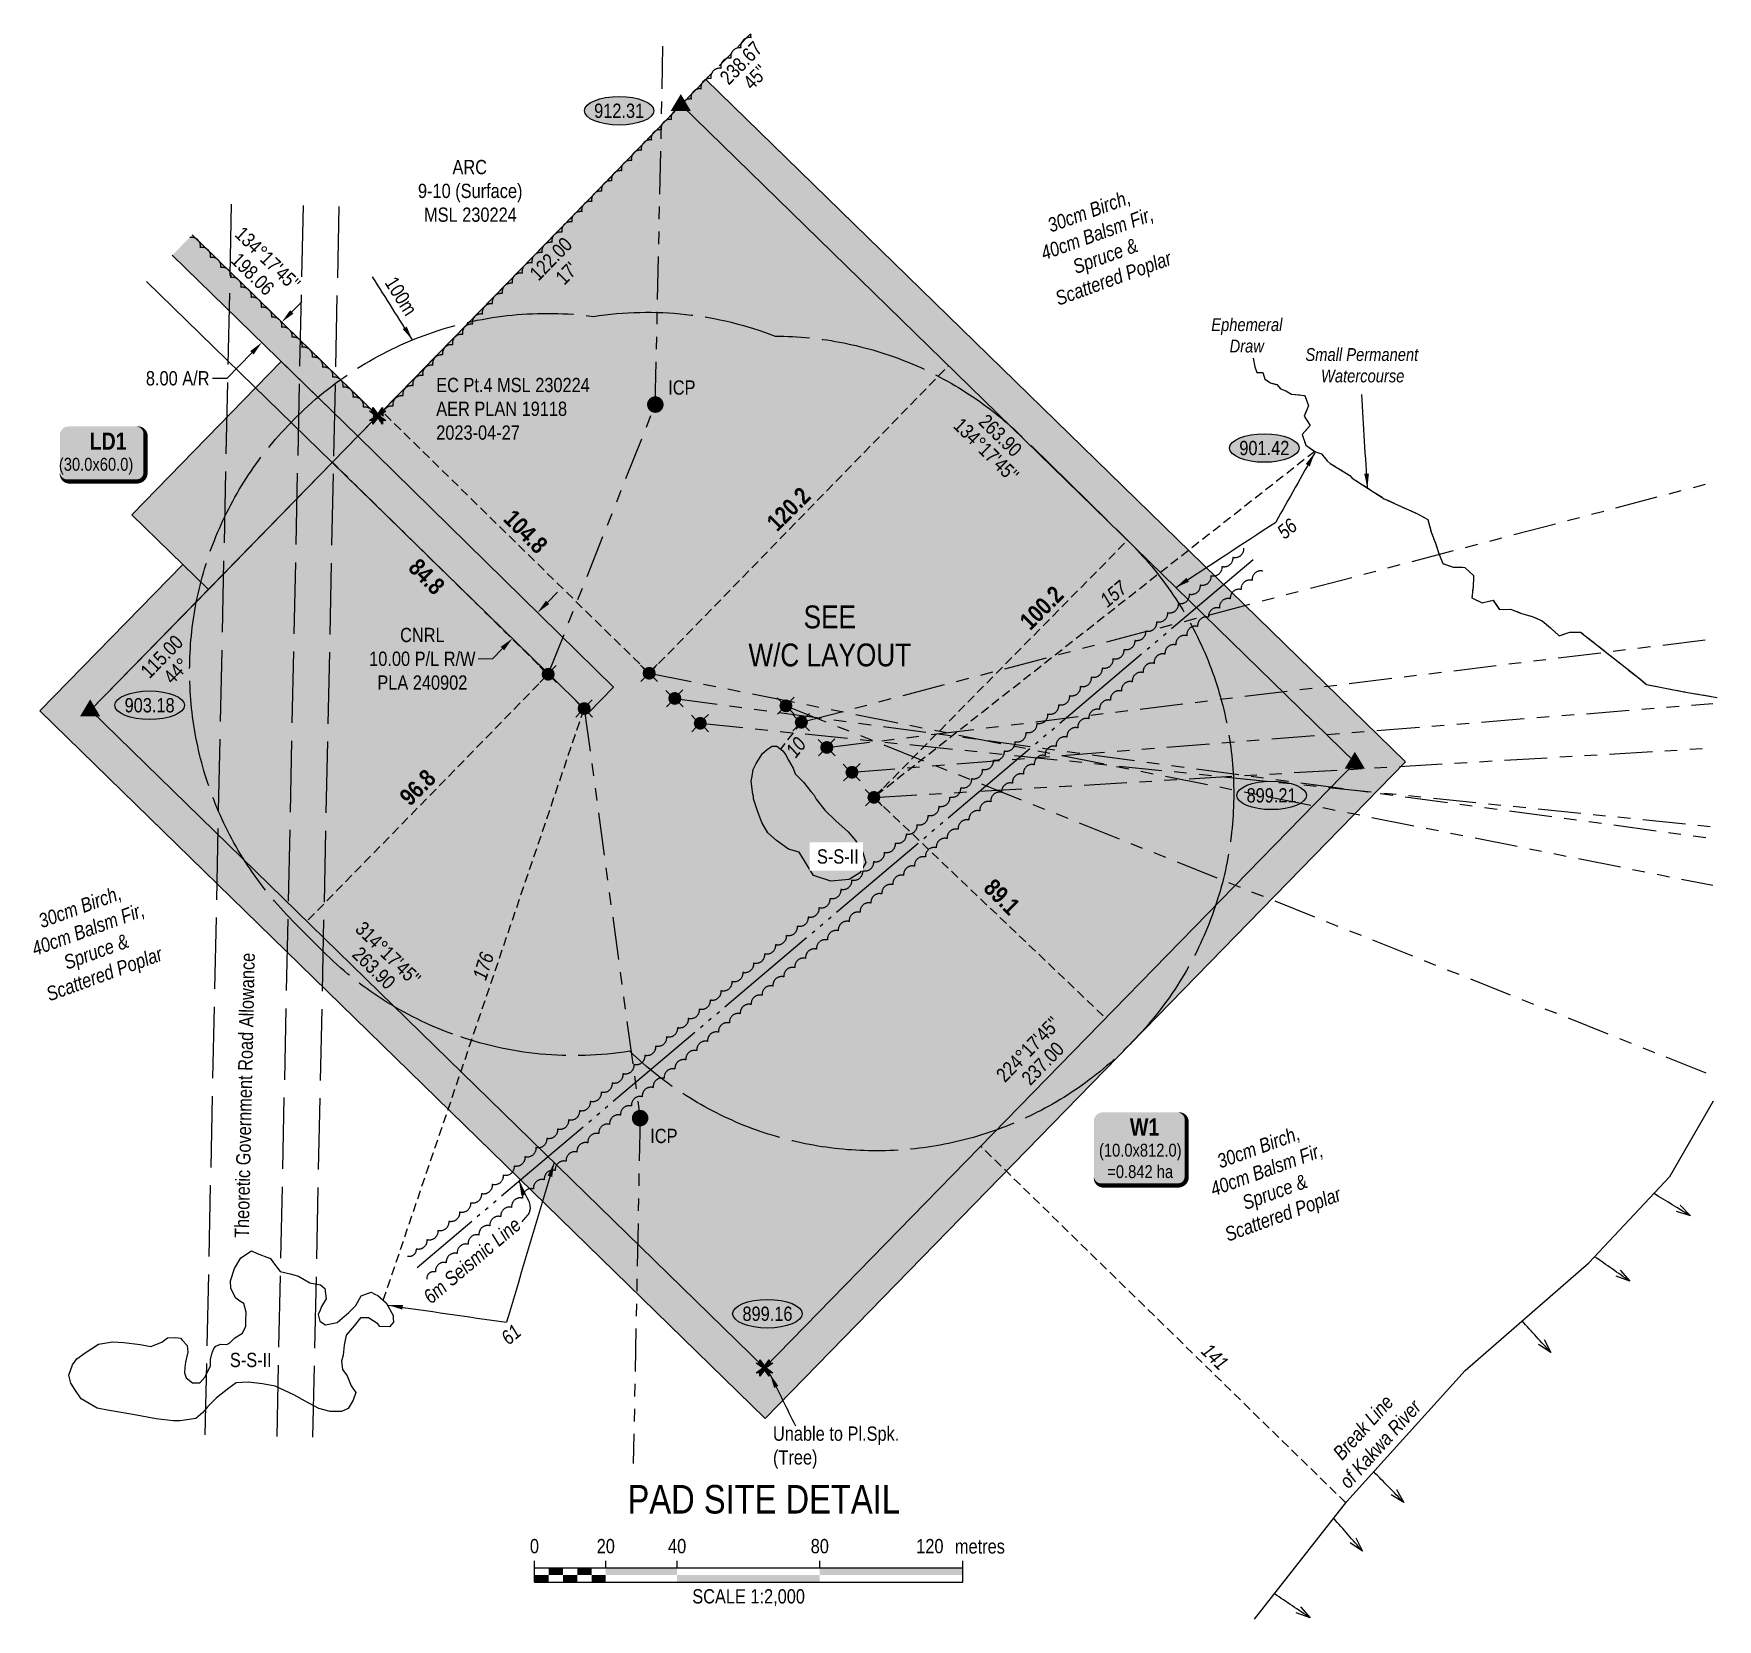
# Model space of a CAD drawing. Extents: x 393916 to 404684, y 6048329 to 6056646.
# Drawn here: x 398545 to 399725, y 6048700 to 6049811 of the extents above; entities that cross this region are included whole.
import ezdxf
from ezdxf.enums import TextEntityAlignment as Align

# ---------------------------------------------------------------- set-up
doc = ezdxf.new("R2010")
doc.units = 0
doc.header["$LTSCALE"] = 5
doc.header["$PDMODE"] = 34
doc.header["$PDSIZE"] = 0.03
for name, pattern in [('0', [1, 1, 0]), ('foc-ACCESSROAD', [3.75, 2.5, -1.25]), ('foc-BUFFER', [16.75, 15, -1.75]), ('foc-DRILLPATH', [14.75, 6, -1.75, 1.75, -1.75, 1.75, -1.75]), ('foc-SEISMIC', [20.5, 15, -1, 0.5, -1, 0.5, -1, 0.5, -1]), ('foc-TIELINE', [1.875, 1.25, -0.625]), ('foc-TOPO-ephemeral', [6.25, 3.125, -0.625, 0.625, -0.625, 0.625, -0.625]), ('foc-UNSURVEYED', [12.5, 10, -2.5])]:
    doc.linetypes.add(name, pattern=pattern)
doc.layers.get('Defpoints').update_dxf_attribs({"color": 9})
for name, color, linetype, lineweight in [('AS-GENERAL', 48, 'Continuous', 18), ('C-RW-T', 13, 'Continuous', 9), ('F-WS-T', 190, 'Continuous', 9), ('T-TEXT', 48, 'Continuous', 18), ('T-TIE-T', 201, 'Continuous', 18)]:
    doc.layers.add(name, color=color, linetype=linetype, lineweight=lineweight)
for name, color, linetype in [('AS-SEISMIC', 224, 'foc-SEISMIC'), ('AUX-BUFFER', 7, 'foc-BUFFER'), ('C-RW', 13, 'Continuous'), ('C-WS-S', 13, 'Continuous'), ('DETAIL-T', 7, 'Continuous'), ('F-WS', 190, 'foc-ACCESSROAD'), ('L-2', 7, 'Continuous'), ('L-BD', 7, 'Continuous'), ('L-MON', 1, 'Continuous'), ('L-ROAD-T', 7, 'Continuous'), ('L-USEC', 7, 'foc-UNSURVEYED'), ('P-ELEVATION', 7, 'Continuous'), ('P-PDRILLPATH', 12, 'foc-DRILLPATH'), ('P-PROPOSED', 10, 'Continuous'), ('P-PROPOSED-H', 21, 'Continuous'), ('P-TEMP-BLOCKS', 250, 'Continuous'), ('P-TEMP-BLUE', 146, 'Continuous'), ('P-TXT', 4, 'Continuous'), ('T-BUSH', 110, '0'), ('T-CREEK-TEXT', 170, 'Continuous'), ('T-DRAW', 143, 'foc-TOPO-ephemeral'), ('T-SLOPE', 48, 'Continuous'), ('T-TIE', 201, 'foc-TIELINE'), ('WATERCOURSE', 146, 'foc-TIELINE'), ('WETLAND', 143, 'Continuous'), ('WETLAND-T', 146, 'Continuous')]:
    doc.layers.add(name, color=color, linetype=linetype)
doc.layers.add('P-TEMP-BLUE-H', color=7, linetype='Continuous', true_color=0x99e6ff)
doc.styles.add('80', font='ARIALN.TTF', dxfattribs={"height": 10})
doc.styles.add('80CG', font='ARIALN.TTF', dxfattribs={"height": 10})
doc.styles.add('80L', font='ARIALN.TTF', dxfattribs={"height": 10})
doc.styles.add('80LS', font='ARIALNI.TTF', dxfattribs={"height": 10})
doc.styles.add('BOLD', font='ARIALNB.TTF')
doc.styles.add('foc-LtypeFont', font='ARIALN.TTF', dxfattribs={"height": 7.35})
doc.linetypes.add('foc-TOPO-flowdirection-NOLINE', pattern='A,0,[">",foc-LtypeFont,S=0.3,R=0,X=0,Y=-0.945],-20,[">",foc-LtypeFont,S=0.3,R=0,X=0,Y=-0.945],0', length=20)
doc.dimstyles.new('CG2011', dxfattribs={"dimscale": 5, "dimtxt": 9, "dimasz": 2, "dimexe": 0.2, "dimexo": 0.0625, "dimgap": 0.5, "dimtad": 0, "dimtih": 1, "dimtoh": 1, "dimzin": 0, "dimdsep": 46, "dimtxsty": '80CG', "dimcen": 0.1, "dimse1": 1, "dimse2": 1, "dimclrd": 256, "dimclrt": 256, "dimaunit": 1, "dimadec": 4, "dimazin": 0, "dimtfac": 0.06, "dimtofl": 0, "dimtmove": 0, "dimatfit": 1, "dimfxl": 0.2, "dimtolj": 1, "dimtzin": 0, "dimlwd": -1, "dimarcsym": 0})
doc.dimstyles.new('Compass 5 000', dxfattribs={"dimscale": 5, "dimtxt": 9, "dimasz": 2, "dimexe": 0.2, "dimexo": 0.0625, "dimgap": 0.5, "dimtad": 0, "dimtih": 1, "dimtoh": 1, "dimzin": 0, "dimdsep": 46, "dimtxsty": '80CG', "dimcen": 0.1, "dimse1": 1, "dimse2": 1, "dimclrd": 256, "dimclrt": 256, "dimaunit": 1, "dimadec": 4, "dimazin": 0, "dimtfac": 0.06, "dimtofl": 0, "dimtmove": 0, "dimatfit": 1, "dimfxl": 0.2, "dimtolj": 1, "dimtzin": 0, "dimlwd": -1, "dimarcsym": 0})

# ---------------------------------------------------------------- blocks, each defined once
blk = doc.blocks.new('WC')
at = {"layer": 'L-MON'}
h = blk.add_hatch(color=255, dxfattribs=at)
h.dxf.hatch_style = 1
edge = h.paths.add_edge_path()
edge.add_arc((0, 0), 0.9, 0, 360)
at = {"layer": 'L-MON', "color": 240, "flags": 128}
for points in [[(-0.62, 0.5), (-1.23, 1.12)], [(0.52, 0.61), (1.13, 1.21)], [(-1.18, -1.18), (-0.56, -0.57)], [(1.16, -1.18), (0.56, -0.57)]]:
    blk.add_lwpolyline(points, dxfattribs=at)
at = {"layer": 'L-MON', "color": 240}
for radius in [0.8, 0.373]:
    blk.add_circle((0, 0), radius, dxfattribs=at)
blk = doc.blocks.new('TEMP')
h = blk.add_hatch(color=255)
h.dxf.hatch_style = 1
h.paths.add_polyline_path([(0, 0.25), (-0.67, 1.15), (-0.67, 0.67), (-1.15, 0.67), (-0.25, 0), (-1.15, -0.67), (-0.67, -0.67), (-0.67, -1.15), (0, -0.25), (0.67, -1.15), (0.67, -0.67), (1.15, -0.67), (0.25, 0), (1.15, 0.67), (0.67, 0.67), (0.67, 1.15)])
h.paths.add_polyline_path([(0.57, 0.85), (0.57, 0.57), (0.85, 0.57), (0.08, 0), (0.85, -0.57), (0.57, -0.57), (0.57, -0.85), (0, -0.08), (-0.57, -0.85), (-0.57, -0.57), (-0.85, -0.57), (-0.08, 0), (-0.85, 0.57), (-0.57, 0.57), (-0.57, 0.85), (0, 0.08)], flags=16)
h = blk.add_hatch(color=1)
h.dxf.hatch_style = 1
h.paths.add_polyline_path([(0, 0.08), (-0.57, 0.85), (-0.57, 0.57), (-0.85, 0.57), (-0.08, 0), (-0.85, -0.57), (-0.57, -0.57), (-0.57, -0.85), (0, -0.08), (0.57, -0.85), (0.57, -0.57), (0.85, -0.57), (0.08, 0), (0.85, 0.57), (0.57, 0.57), (0.57, 0.85)])
at = {"color": 1}
for p, q in [((-0.08, 0), (0.08, 0)), ((0, 0.08), (0, -0.08))]:
    blk.add_line(p, q, dxfattribs=at)
at = {"color": 255, "flags": 128}
blk.add_lwpolyline([(-0.25, 0), (-1.15, 0.67), (-0.67, 0.67), (-0.67, 1.15), (0, 0.25), (0.67, 1.15), (0.67, 0.67), (1.15, 0.67), (0.25, 0), (1.15, -0.67), (0.67, -0.67), (0.67, -1.15), (0, -0.25), (-0.67, -1.15), (-0.67, -0.67), (-1.15, -0.67)], close=True, dxfattribs=at)
at = {"color": 1, "flags": 128}
blk.add_lwpolyline([(-0.08, 0), (-0.85, 0.57), (-0.57, 0.57), (-0.57, 0.85), (0, 0.08), (0.57, 0.85), (0.57, 0.57), (0.85, 0.57), (0.08, 0), (0.85, -0.57), (0.57, -0.57), (0.57, -0.85), (0, -0.08), (-0.57, -0.85), (-0.57, -0.57), (-0.85, -0.57)], close=True, dxfattribs=at)
blk = doc.blocks.new('*U443')
at = {"true_color": 0x99e6ff}
h = blk.add_hatch(color=141, dxfattribs=at)
edge = h.paths.add_edge_path()
edge.add_line((-24, -20), (24, -20))
edge.add_arc((24, -14), 6, 270, 360)
edge.add_line((30, -14), (30, 12.5))
edge.add_arc((24, 12.5), 6, 0, 90)
edge.add_line((24, 18.5), (-24, 18.5))
edge.add_arc((-24, 12.5), 6, 90, 180)
edge.add_line((-30, 12.5), (-30, -14))
edge.add_arc((-24, -14), 6, 180, 270)
at = {"color": 250, "flags": 128}
blk.add_lwpolyline([(-24, -20, 3, 3, 0), (24, -20, 3, 3, 0.414214), (30, -14, 3, 3, 0), (30, 12.5, 3, 0, 0.414214), (24, 18.5, 0, 0, 0), (-24, 18.5, 0, 0, 0.414214), (-30, 12.5, 0, 0, 0), (-30, -14, 0, 3, 0.414214)], format="xyseb", close=True, dxfattribs=at)
at = {"flags": 128}
blk.add_lwpolyline([(24.2, -16.7, 0, 7.5, 0), (0, 0, 0, 0, 0)], format="xyseb", dxfattribs=at)
at = {"color": 250}
for tag, p, height, style in [('TEMP_AREA_W1_001', (-9.2, 2.2), 12, 'BOLD'), ('ENTER_TEXT_001', (-30.7, -12.5), 9, '80')]:
    blk.add_attdef(tag, p, '', height=height, dxfattribs=dict(at, style=style))
blk = doc.blocks.new('*U371')
at = {"color": 0}
for p, q in [((-150, 0), (-150, 15)), ((-100, 10), (-100, 15)), ((-50, 10), (-50, 15)), ((50, 10), (50, 15)), ((150.2, 0), (150.2, 15)), ((-150, 10), (150.2, 10)), ((-150, 0), (150.2, 0))]:
    blk.add_line(p, q, dxfattribs=at)
for points in [[(-150, 5), (-140, 5), (-150, 0), (-140, 0)], [(-140, 10), (-130, 10), (-140, 5), (-130, 5)], [(-130, 5), (-120, 5), (-130, 0), (-120, 0)], [(-120, 10), (-110, 10), (-120, 5), (-110, 5)], [(-110, 5), (-100, 5), (-110, 0), (-100, 0)], [(-100, 10), (-50, 10), (-100, 5), (-50, 5)], [(-50, 5), (50, 5), (-50, 0), (50, 0)], [(50, 10), (150.2, 10), (50, 5), (150.2, 5)]]:
    blk.add_solid(points, dxfattribs=at)
at = {"color": 0, "style": '80'}
blk.add_text('metres', height=10, dxfattribs=at).set_placement((162.2, 20), align=Align.CENTER)
at = {"color": 0, "char_height": 10, "style": '80'}
for s, insert, attachment_point in [('0', (-150, 30.2), 2), ('20', (-100, 30.2), 2), ('40', (-50, 30.2), 2), ('80', (50, 30.2), 2), ('120', (136.7, 30.2), 3), ('SCALE 1:2,000', (0.1, -5), 2)]:
    blk.add_mtext(s, dxfattribs=dict(at, insert=insert, attachment_point=attachment_point))
blk = doc.blocks.new('*U445')
at = {"layer": 'L-2'}
blk.add_blockref('*U371', (-10.7, -57.9), dxfattribs=at)
at = {"layer": 'DETAIL-T', "color": 3, "insert": (0, 0), "char_height": 20, "width": 217.108, "attachment_point": 5, "style": '80CG'}
blk.add_mtext('PAD SITE DETAIL', dxfattribs=at)
blk = doc.blocks.new('we')
at = {"layer": 'P-ELEVATION'}
h = blk.add_hatch(color=111, dxfattribs=at)
h.dxf.hatch_style = 1
edge = h.paths.add_edge_path()
edge.add_ellipse((0, 0), major_axis=(-24.4, 0), ratio=0.410256, start_angle=0, end_angle=360)
at = {"layer": 'P-ELEVATION', "color": 7, "flags": 128}
blk.add_lwpolyline([(0, 0, 12.5, 0, 0), (-12.4, -6.4, 0, 0, 0)], format="xyseb", dxfattribs=at)
at = {"layer": 'P-ELEVATION', "color": 7}
blk.add_ellipse((0, 0), major_axis=(-24.4, 0), ratio=0.410256, dxfattribs=at)
at = {"layer": 'P-ELEVATION', "style": '80'}
blk.add_attdef('ELEVATION', text='', height=10, dxfattribs=at).set_placement((0, 0), align=Align.MIDDLE_CENTER)
blk = doc.blocks.new('plbh')
at = {"layer": 'L-MON'}
h = blk.add_hatch(color=255, dxfattribs=at)
h.dxf.hatch_style = 1
edge = h.paths.add_edge_path()
edge.add_arc((0, 0), 1.16, 0, 360)
h = blk.add_hatch(color=256, dxfattribs=at)
h.dxf.hatch_style = 1
h.paths.add_polyline_path([(-0.96, 0, 1), (0.96, 0, 1)])
h.paths.add_polyline_path([(0.91, 0, -1), (-0.91, 0, -1)], flags=16)
h.paths.add_polyline_path([(0.45, 0, -1), (-0.45, 0, -1)], flags=0)
h = blk.add_hatch(color=256, dxfattribs=at)
h.dxf.hatch_style = 1
h.paths.add_polyline_path([(-0.45, 0, 1), (0.45, 0, 1)])
h.paths.add_polyline_path([(0.4, 0, -1), (-0.4, 0, -1)], flags=16)
at = {"layer": 'L-MON', "color": 240}
for radius in [0.96, 0.91, 0.45, 0.4]:
    blk.add_circle((0, 0), radius, dxfattribs=at)
blk = doc.blocks.new('TRIA')
blk.add_hatch(color=255).paths.add_polyline_path([(-0.04, 1.52), (-1.47, -0.87), (1.39, -0.87)])
blk = doc.blocks.new('TRIAA')
blk.add_blockref('TRIA', (0, 0))
blk = doc.blocks.new('TRIB')
at = {"color": 1}
blk.add_lwpolyline([(-1.12, -0.67), (-0.04, 1.13), (1.04, -0.67)], close=True, dxfattribs=at)
blk = doc.blocks.new('TRIBB')
blk.add_blockref('TRIB', (0, 0))
blk = doc.blocks.new('TRICC')
for name in ['TRIAA', 'TRIBB']:
    blk.add_blockref(name, (0, 0))
blk = doc.blocks.new('plspike')
blk.add_blockref('TRICC', (0, 0))
blk = doc.blocks.new('ICP_TEXT')
at = {"color": 14, "insert": (-10.8, -0.5), "char_height": 10, "attachment_point": 5, "style": '80L', "bg_fill": 1, "box_fill_scale": 1.15, "bg_fill_color": 255, "bg_fill_transparency": 0}
blk.add_mtext_dynamic_manual_height_columns('ICP', width=19.07, gutter_width=47.5, heights=[0], dxfattribs=at)
blk = doc.blocks.new('*D589')
at = {"layer": 'Defpoints', "color": 0, "transparency": 16777216}
for p in [(398721.5, 6049606.3), (398705, 6049594.4), (398707.5, 6049592)]:
    blk.add_point(p, dxfattribs=at)
at = {"layer": 'P-TXT', "transparency": 16777216}
for p, q in [((398726, 6049615.8), (398733, 6049623)), ((398698.1, 6049587.2), (398680.6, 6049569.3)), ((398680.6, 6049569.3), (398670.6, 6049569.3))]:
    blk.add_line(p, q, dxfattribs=at)
for points in [[(398724.8, 6049617), (398727.2, 6049614.7), (398719, 6049608.7)], [(398696.9, 6049588.4), (398699.3, 6049586), (398705, 6049594.4)]]:
    blk.add_solid(points, dxfattribs=at)
at = {"layer": 'P-TXT', "transparency": 16777216, "insert": (398646.1, 6049569.3), "char_height": 10, "attachment_point": 5, "style": '80CG'}
blk.add_mtext('\\A1;8.00 A/R', dxfattribs=at)
blk = doc.blocks.new('*U446')
at = {"true_color": 0x99e6ff}
h = blk.add_hatch(color=141, dxfattribs=at)
edge = h.paths.add_edge_path()
edge.add_line((-26.5, -32.7), (26.5, -32.7))
edge.add_arc((26.5, -26.7), 6, 270, 360)
edge.add_line((32.5, -26.7), (32.5, 12.5))
edge.add_arc((26.5, 12.5), 6, 0, 90)
edge.add_line((26.5, 18.5), (-26.5, 18.5))
edge.add_arc((-26.5, 12.5), 6, 90, 180)
edge.add_line((-32.5, 12.5), (-32.5, -26.7))
edge.add_arc((-26.5, -26.7), 6, 180, 270)
at = {"color": 250, "flags": 128}
blk.add_lwpolyline([(-26.5, -32.7, 3, 3, 0), (26.5, -32.7, 3, 3, 0.414214), (32.5, -26.7, 3, 3, 0), (32.5, 12.5, 3, 0, 0.414214), (26.5, 18.5, 0, 0, 0), (-26.5, 18.5, 0, 0, 0.414214), (-32.5, 12.5, 0, 0, 0), (-32.5, -26.7, 0, 3, 0.414214)], format="xyseb", close=True, dxfattribs=at)
at = {"flags": 128}
blk.add_lwpolyline([(24.2, -16.7, 0, 7.5, 0), (0, 0, 0, 0, 0)], format="xyseb", dxfattribs=at)
at = {"color": 250}
for tag, p, height, style in [('TEMP_AREA_W1_001', (-9.2, 2.2), 12, 'BOLD'), ('ENTER_TEXT_001', (-30.7, -12.5), 9, '80')]:
    blk.add_attdef(tag, p, '', height=height, dxfattribs=dict(at, style=style))
blk = doc.blocks.new('*D594')
at = {"layer": 'C-RW-T', "transparency": 16777216}
for p, q in [((398905.2, 6049412.4), (398912.1, 6049419.5)), ((398866.6, 6049372.8), (398856.6, 6049372.8)), ((398873.6, 6049380), (398866.6, 6049372.8))]:
    blk.add_line(p, q, dxfattribs=at)
for points in [[(398904, 6049413.5), (398906.4, 6049411.2), (398898.2, 6049405.2)], [(398872.4, 6049381.2), (398874.8, 6049378.8), (398880.6, 6049387.1)]]:
    blk.add_solid(points, dxfattribs=at)
at = {"layer": 'Defpoints', "color": 0, "transparency": 16777216}
for p in [(398898.3, 6049405.1), (398880.6, 6049387.1), (398880.7, 6049387)]:
    blk.add_point(p, dxfattribs=at)
at = {"layer": 'C-RW-T', "transparency": 16777216, "insert": (398817.5, 6049372.8), "char_height": 10, "attachment_point": 5, "style": '80CG'}
blk.add_mtext('\\A1;CNRL\\P10.00 P/L R/W\\PPLA 240902', dxfattribs=at)

msp = doc.modelspace()

# ---------------------------------------------------------------- hatches: boundary and pattern name
at = {"layer": 'P-PROPOSED-H'}
h = msp.add_hatch(color=256, dxfattribs=at)
h.dxf.hatch_style = 1
h.paths.add_polyline_path([(398584.971, 6049336.788), (399057.181, 6048876.042), (399470.962, 6049300.118), (398998.752, 6049760.865)])
h = msp.add_hatch(color=256, dxfattribs=at)
h.dxf.hatch_style = 1
h.paths.add_polyline_path([(398656.294, 6049669.868), (398642.333, 6049655.559), (398772.284, 6049528.762), (398786.246, 6049543.071)])
at = {"layer": 'P-TEMP-BLUE-H'}
h = msp.add_hatch(color=256, dxfattribs=at)
h.dxf.hatch_style = 1
h.paths.add_polyline_path([(398667.574, 6049421.447), (398584.971, 6049336.788), (399057.181, 6048876.042), (399470.962, 6049300.118), (398998.752, 6049760.865), (399016.204, 6049778.751), (399506.3, 6049300.552), (399057.615, 6048840.704), (398549.633, 6049336.354), (398649.688, 6049438.898)])
h = msp.add_hatch(color=256, dxfattribs=at)
h.dxf.hatch_style = 1
h.paths.add_polyline_path([(398718.626, 6049581.118), (398772.284, 6049528.762), (398667.574, 6049421.447), (398613.916, 6049473.802)], flags=17)

# ---------------------------------------------------------------- linework, layer by layer
at = {"layer": 'AS-SEISMIC'}
msp.add_line((399399.606, 6049442.254), (398813.823, 6048946.209), dxfattribs=at)
at = {"layer": 'AUX-BUFFER', "color": 251, "linetype": 'foc-BUFFER', "flags": 128}
msp.add_lwpolyline([(398838.856, 6049109.841, -0.11010038), (398747.696, 6049168.111), (398726.836, 6049189.083, -0.41421356), (398727.777, 6049540.719), (398729.549, 6049542.481, -0.23257081), (398937.453, 6049612.697, -0.13097671), (399064.78, 6049598.929, -0.19558296), (399238.133, 6049527.858), (399311.303, 6049456.141, -0.41421356), (399314.829, 6049104.522), (399313.08, 6049102.737, -0.41194719), (398962.841, 6049097.868, -0.12726925), (398838.856, 6049109.841, -0.12726925)], format="xyb", dxfattribs=at)
at = {"layer": 'C-RW'}
msp.add_lwpolyline([(398642.333, 6049655.559), (398772.284, 6049528.762), (398951.425, 6049352.934), (398933.963, 6049335.044), (398773.19, 6049491.919), (398754.309, 6049510.342), (398699.276, 6049564.042), (398624.361, 6049637.141)], dxfattribs=at)
at = {"layer": 'F-WS', "flags": 128}
msp.add_lwpolyline([(399047.289, 6049810.609), (398786.246, 6049543.071), (398656.294, 6049669.868)], dxfattribs=at)
at = {"layer": 'L-USEC'}
for p, q in [((398665.458, 6048829.112), (398684.135, 6049703.1)), ((398715.726, 6048828.038), (398734.402, 6049702.026)), ((398740.848, 6048827.501), (398759.524, 6049701.489))]:
    msp.add_line(p, q, dxfattribs=at)
at = {"layer": 'P-PDRILLPATH'}
for p, q in [((398980.716, 6049550.924), (398986.271, 6049810.777)), ((398905.663, 6049362.023), (398980.716, 6049550.924)), ((398930.905, 6049337.964), (398970.033, 6049051.038)), ((398970.033, 6049051.038), (398965.277, 6048809.087))]:
    msp.add_line(p, q, dxfattribs=at)
at = {"layer": 'P-PDRILLPATH', "flags": 128}
for points in [[(399082.984, 6049328.379), (399721.512, 6049496.473)], [(399100.862, 6049310.733), (399721.512, 6049386.72)], [(398976.444, 6049362.722), (399721.512, 6049214.152)], [(398994.321, 6049345.076), (399721.512, 6049247.071)], [(399072.227, 6049339.867), (399721.512, 6049080.822)], [(399118.494, 6049293.342), (399721.512, 6049341.455)], [(399012.203, 6049327.68), (399721.512, 6049255.259)], [(399133.872, 6049275.751), (399721.512, 6049310.375)]]:
    msp.add_lwpolyline(points, dxfattribs=at)
at = {"layer": 'P-PROPOSED'}
msp.add_lwpolyline([(398642.333, 6049655.559), (398772.284, 6049528.762), (398786.246, 6049543.071), (398656.294, 6049669.868)], dxfattribs=at)
at = {"layer": 'P-TEMP-BLUE'}
for points in [[(398667.574, 6049421.447), (398584.971, 6049336.788), (399057.181, 6048876.042), (399470.962, 6049300.118), (398998.752, 6049760.865), (399016.204, 6049778.751), (399506.3, 6049300.552), (399057.615, 6048840.704), (398549.633, 6049336.354), (398649.688, 6049438.898)], [(398718.626, 6049581.118), (398772.284, 6049528.762), (398667.574, 6049421.447), (398613.916, 6049473.802)]]:
    msp.add_lwpolyline(points, close=True, dxfattribs=at)
at = {"layer": 'T-BUSH', "flags": 128}
for points in [[(399033.86, 6049793.864, -0.52056705), (399040.823, 6049801.036, -0.52056705), (399047.786, 6049808.208, -0.08934289), (399047.762, 6049810.371, -0.08934289)], [(398654.59, 6049668.197, -0.52056705), (398661.73, 6049661.202, -0.52056705), (398668.871, 6049654.207, -0.52056705), (398676.012, 6049647.212, -0.52056705), (398683.152, 6049640.218, -0.52056705), (398690.293, 6049633.223, -0.52056705), (398697.434, 6049626.228, -0.52056705), (398704.574, 6049619.233, -0.52056705), (398711.715, 6049612.238, -0.52056705), (398718.856, 6049605.244, -0.52056705), (398725.996, 6049598.249, -0.52056705), (398733.137, 6049591.254, -0.52056705), (398740.277, 6049584.259, -0.52056705), (398747.418, 6049577.265, -0.52056705), (398754.559, 6049570.27, -0.52056705), (398761.699, 6049563.275, -0.52056705), (398768.84, 6049556.28, -0.52056705), (398775.981, 6049549.286, -0.52056705), (398783.121, 6049542.291, -0.52056705), (398790.167, 6049542.846, -0.52056705), (398797.13, 6049550.018, -0.52056705), (398804.092, 6049557.19, -0.52056705), (398811.055, 6049564.362, -0.52056705), (398818.018, 6049571.534, -0.52056705), (398824.98, 6049578.705, -0.52056705), (398831.943, 6049585.877, -0.52056705), (398838.906, 6049593.049, -0.52056705), (398845.868, 6049600.221, -0.52056705), (398852.831, 6049607.393, -0.52056705), (398859.794, 6049614.565, -0.52056705), (398866.756, 6049621.737, -0.52056705), (398873.719, 6049628.909, -0.52056705), (398880.682, 6049636.081, -0.52056705), (398887.644, 6049643.253, -0.52056705), (398894.607, 6049650.425, -0.52056705), (398901.57, 6049657.597, -0.52056705), (398908.532, 6049664.769, -0.52056705), (398915.495, 6049671.941, -0.52056705), (398922.458, 6049679.113, -0.52056705), (398929.42, 6049686.285, -0.52056705), (398936.383, 6049693.457, -0.52056705), (398943.346, 6049700.629, -0.52056705), (398950.308, 6049707.8, -0.52056705), (398957.271, 6049714.972, -0.52056705), (398964.234, 6049722.144, -0.52056705), (398971.196, 6049729.316, -0.52056705), (398978.159, 6049736.488, -0.52056705), (398985.122, 6049743.66, -0.52056705), (398992.084, 6049750.832, -0.52056705), (398999.047, 6049758.004, -0.52056705), (399006.01, 6049765.176, -0.52056705), (399012.972, 6049772.348, -0.52056705), (399019.935, 6049779.52, -0.52056705), (399026.898, 6049786.692, -0.52056705), (399033.86, 6049793.864)], [(399392.823, 6049450.263, -0.52056705), (399385.195, 6049443.804, -0.52056705), (399377.567, 6049437.344, -0.52056705), (399369.939, 6049430.885, -0.52056705), (399362.31, 6049424.425, -0.52056705), (399354.682, 6049417.965, -0.52056705), (399347.054, 6049411.506, -0.52056705), (399339.426, 6049405.046, -0.52056705), (399331.798, 6049398.587, -0.52056705), (399324.169, 6049392.127, -0.52056705), (399316.541, 6049385.667, -0.52056705), (399308.913, 6049379.208, -0.52056705), (399301.285, 6049372.748, -0.52056705), (399293.657, 6049366.289, -0.52056705), (399286.029, 6049359.829, -0.52056705), (399278.4, 6049353.369, -0.52056705), (399270.772, 6049346.91, -0.52056705), (399263.144, 6049340.45, -0.52056705), (399255.516, 6049333.991, -0.52056705), (399247.888, 6049327.531, -0.52056705), (399240.26, 6049321.071, -0.52056705), (399232.631, 6049314.612, -0.52056705), (399225.003, 6049308.152, -0.52056705), (399217.375, 6049301.693, -0.52056705), (399209.747, 6049295.233, -0.52056705), (399202.119, 6049288.773, -0.52056705), (399194.49, 6049282.314, -0.52056705), (399186.862, 6049275.854, -0.52056705), (399179.234, 6049269.395, -0.52056705), (399171.606, 6049262.935, -0.52056705), (399163.978, 6049256.475, -0.52056705), (399156.35, 6049250.016, -0.52056705), (399148.721, 6049243.556, -0.52056705), (399141.093, 6049237.097, -0.52056705), (399133.465, 6049230.637, -0.52056705), (399125.837, 6049224.177, -0.52056705), (399118.209, 6049217.718, -0.52056705), (399110.581, 6049211.258, -0.52056705), (399102.952, 6049204.799, -0.52056705), (399095.324, 6049198.339, -0.52056705), (399087.696, 6049191.879, -0.52056705), (399080.068, 6049185.42, -0.52056705), (399072.44, 6049178.96, -0.52056705), (399064.811, 6049172.501, -0.52056705), (399057.183, 6049166.041, -0.52056705), (399049.555, 6049159.581, -0.52056705), (399041.927, 6049153.122, -0.52056705), (399034.299, 6049146.662, -0.52056705), (399026.671, 6049140.203, -0.52056705), (399019.042, 6049133.743, -0.52056705), (399011.414, 6049127.283, -0.52056705), (399003.786, 6049120.824, -0.52056705), (398996.158, 6049114.364, -0.52056705), (398988.53, 6049107.905, -0.52056705), (398980.902, 6049101.445, -0.52056705), (398973.273, 6049094.985, -0.52056705), (398965.645, 6049088.526, -0.52056705), (398958.017, 6049082.066, -0.52056705), (398950.389, 6049075.607, -0.52056705), (398942.761, 6049069.147, -0.52056705), (398935.132, 6049062.687, -0.52056705), (398927.504, 6049056.228, -0.52056705), (398919.876, 6049049.768, -0.52056705), (398912.248, 6049043.309, -0.52056705), (398904.62, 6049036.849, -0.52056705), (398896.992, 6049030.39, -0.52056705), (398889.363, 6049023.93, -0.52056705), (398881.735, 6049017.47, -0.52056705), (398874.107, 6049011.011, -0.52056705), (398866.479, 6049004.551, -0.52056705), (398858.851, 6048998.092, -0.52056705), (398851.223, 6048991.632, -0.52056705), (398843.594, 6048985.172, -0.52056705), (398835.966, 6048978.713, -0.52056705), (398828.338, 6048972.253, -0.52056705), (398820.71, 6048965.794, -0.52056705), (398813.082, 6048959.334, -0.52056705), (398807.041, 6048954.218, -0.52056705)], [(399406.388, 6049434.244, 0.52056705), (399398.76, 6049427.785, 0.52056705), (399391.132, 6049421.325, 0.52056705), (399383.504, 6049414.865, 0.52056705), (399375.876, 6049408.406, 0.52056705), (399368.247, 6049401.946, 0.52056705), (399360.619, 6049395.487, 0.52056705), (399352.991, 6049389.027, 0.52056705), (399345.363, 6049382.567, 0.52056705), (399337.735, 6049376.108, 0.52056705), (399330.106, 6049369.648, 0.52056705), (399322.478, 6049363.189, 0.52056705), (399314.85, 6049356.729, 0.52056705), (399307.222, 6049350.269, 0.52056705), (399299.594, 6049343.81, 0.52056705), (399291.966, 6049337.35, 0.52056705), (399284.337, 6049330.891, 0.52056705), (399276.709, 6049324.431, 0.52056705), (399269.081, 6049317.971, 0.52056705), (399261.453, 6049311.512, 0.52056705), (399253.825, 6049305.052, 0.52056705), (399246.197, 6049298.593, 0.52056705), (399238.568, 6049292.133, 0.52056705), (399230.94, 6049285.673, 0.52056705), (399223.312, 6049279.214, 0.52056705), (399215.684, 6049272.754, 0.52056705), (399208.056, 6049266.295, 0.52056705), (399200.427, 6049259.835, 0.52056705), (399192.799, 6049253.375, 0.52056705), (399185.171, 6049246.916, 0.52056705), (399177.543, 6049240.456, 0.52056705), (399169.915, 6049233.997, 0.52056705), (399162.287, 6049227.537, 0.52056705), (399154.658, 6049221.077, 0.52056705), (399147.03, 6049214.618, 0.52056705), (399139.402, 6049208.158, 0.52056705), (399131.774, 6049201.699, 0.52056705), (399124.146, 6049195.239, 0.52056705), (399116.518, 6049188.779, 0.52056705), (399108.889, 6049182.32, 0.52056705), (399101.261, 6049175.86, 0.52056705), (399093.633, 6049169.401, 0.52056705), (399086.005, 6049162.941, 0.52056705), (399078.377, 6049156.481, 0.52056705), (399070.748, 6049150.022, 0.52056705), (399063.12, 6049143.562, 0.52056705), (399055.492, 6049137.103, 0.52056705), (399047.864, 6049130.643, 0.52056705), (399040.236, 6049124.183, 0.52056705), (399032.608, 6049117.724, 0.52056705), (399024.979, 6049111.264, 0.52056705), (399017.351, 6049104.805, 0.52056705), (399009.723, 6049098.345, 0.52056705), (399002.095, 6049091.885, 0.52056705), (398994.467, 6049085.426, 0.52056705), (398986.839, 6049078.966, 0.52056705), (398979.21, 6049072.507, 0.52056705), (398971.582, 6049066.047, 0.52056705), (398963.954, 6049059.588, 0.52056705), (398956.326, 6049053.128, 0.52056705), (398948.698, 6049046.668, 0.52056705), (398941.069, 6049040.209, 0.52056705), (398933.441, 6049033.749, 0.52056705), (398925.813, 6049027.29, 0.52056705), (398918.185, 6049020.83, 0.52056705), (398910.557, 6049014.37, 0.52056705), (398902.929, 6049007.911, 0.52056705), (398895.3, 6049001.451, 0.52056705), (398887.672, 6048994.992, 0.52056705), (398880.044, 6048988.532, 0.52056705), (398872.416, 6048982.072, 0.52056705), (398864.788, 6048975.613, 0.52056705), (398857.159, 6048969.153, 0.52056705), (398849.531, 6048962.694, 0.52056705), (398841.903, 6048956.234, 0.52056705), (398834.275, 6048949.774, 0.52056705), (398826.647, 6048943.315, 0.52056705), (398820.606, 6048938.199, 0.52056705)]]:
    msp.add_lwpolyline(points, format="xyb", dxfattribs=at)
at = {"layer": 'T-DRAW', "flags": 128}
msp.add_lwpolyline([(399399.625, 6049583.506), (399400.772, 6049577.376), (399401.989, 6049573.356), (399406.334, 6049573.353), (399407.257, 6049570.465), (399407.772, 6049568.855), (399411.624, 6049566.093), (399416.014, 6049564.935), (399418.652, 6049561.911), (399422.405, 6049560.483), (399426.502, 6049558.327), (399435.787, 6049557.319), (399438.188, 6049549.986), (399435.369, 6049542.811), (399439.351, 6049536.372), (399433.83, 6049529.95), (399436.334, 6049522.43), (399443.182, 6049517.832), (399447.404, 6049516.35), (399451.421, 6049511.635), (399453.562, 6049509.769), (399467.194, 6049501.318), (399468.823, 6049499.475)], dxfattribs=at)
at = {"layer": 'T-DRAW', "linetype": 'foc-TOPO-flowdirection-NOLINE', "flags": 128}
msp.add_lwpolyline([(399399.625, 6049583.506), (399400.772, 6049577.376), (399401.989, 6049573.356), (399406.334, 6049573.353), (399407.257, 6049570.465), (399407.772, 6049568.855), (399411.624, 6049566.093), (399416.014, 6049564.935), (399418.652, 6049561.911), (399422.405, 6049560.483), (399426.502, 6049558.327), (399435.787, 6049557.319), (399438.188, 6049549.986), (399435.369, 6049542.811), (399439.351, 6049536.372), (399433.83, 6049529.95), (399436.334, 6049522.43), (399443.182, 6049517.832), (399447.404, 6049516.35), (399451.421, 6049511.635), (399453.562, 6049509.769), (399467.194, 6049501.318), (399468.823, 6049499.475)], dxfattribs=at)
at = {"layer": 'T-SLOPE', "flags": 128}
msp.add_lwpolyline([(399400.558, 6048699.941), (399465.241, 6048782.569), (399548.053, 6048874.276), (399634.761, 6048949.759), (399691.506, 6049010.066), (399722.088, 6049063.164)], dxfattribs=at)
at = {"layer": 'T-TIE'}
for p, q in [((398976.444, 6049362.722), (399186.058, 6049578.106)), ((398976.444, 6049362.722), (398789.228, 6049546.128)), ((399442.695, 6049518.159), (399133.872, 6049275.751)), ((398905.663, 6049362.023), (398754.506, 6049510.542)), ((399133.872, 6049275.751), (399311.417, 6049455.791)), ((398905.663, 6049362.023), (398736.579, 6049188.861)), ((398790.108, 6048923.451), (398930.905, 6049337.964)), ((399082.984, 6049328.379), (399068.362, 6049309.585)), ((399133.872, 6049275.751), (399296.258, 6049121.067))]:
    msp.add_line(p, q, dxfattribs=at)
at = {"layer": 'WATERCOURSE', "flags": 128}
msp.add_lwpolyline([(399468.823, 6049499.475), (399491.409, 6049485.014), (399515.127, 6049474.138), (399521.885, 6049470.376), (399524.31, 6049461.652), (399527.266, 6049453.843), (399529.59, 6049446.651), (399532.508, 6049439.586), (399539.614, 6049437.022), (399546.13, 6049436.921), (399547.715, 6049436.896), (399553.868, 6049431.246), (399553.812, 6049429.664), (399553.595, 6049423.507), (399552.833, 6049415.546), (399559.891, 6049411.963), (399567.604, 6049413.886), (399572.013, 6049407.298), (399579.882, 6049407.641), (399587.624, 6049404.6), (399589.082, 6049404.174), (399594.982, 6049402.449), (399601.971, 6049399.424), (399607.898, 6049394.568), (399613.861, 6049388.874), (399621.399, 6049391.404), (399628.915, 6049391.615), (399667.762, 6049360.809), (399675.192, 6049354.917), (399701.14, 6049349.774), (399721.512, 6049346.299)], dxfattribs=at)
at = {"layer": 'WATERCOURSE', "linetype": 'foc-TOPO-flowdirection-NOLINE', "flags": 128}
msp.add_lwpolyline([(399468.823, 6049499.475), (399491.409, 6049485.014), (399515.127, 6049474.138), (399521.885, 6049470.376), (399524.31, 6049461.652), (399527.266, 6049453.843), (399529.59, 6049446.651), (399532.508, 6049439.586), (399539.614, 6049437.022), (399546.13, 6049436.921), (399547.715, 6049436.896), (399553.868, 6049431.246), (399553.812, 6049429.664), (399553.595, 6049423.507), (399552.833, 6049415.546), (399559.891, 6049411.963), (399567.604, 6049413.886), (399572.013, 6049407.298), (399579.882, 6049407.641), (399587.624, 6049404.6), (399589.082, 6049404.174), (399594.982, 6049402.449), (399601.971, 6049399.424), (399607.898, 6049394.568), (399613.861, 6049388.874), (399621.399, 6049391.404), (399628.915, 6049391.615), (399667.762, 6049360.809), (399675.192, 6049354.917), (399701.14, 6049349.774), (399724.702, 6049345.755)], dxfattribs=at)
at = {"layer": 'WETLAND'}
for points in [[(399049.447, 6049274.659), (399049.559, 6049276.264), (399049.105, 6049278.031), (399047.916, 6049287.035), (399048.5, 6049290.54), (399049.275, 6049295.19), (399051.314, 6049299.608), (399055.901, 6049306.404), (399059.299, 6049309.462), (399062.527, 6049311.671), (399065.755, 6049311.671), (399070.003, 6049308.273), (399071.872, 6049305.724), (399073.91, 6049301.816), (399077.263, 6049296.285), (399078.736, 6049292.167), (399084.563, 6049286.43), (399089.727, 6049279.874), (399092.062, 6049277.213), (399093.397, 6049274.543), (399099.358, 6049266.843), (399107.059, 6049259.391), (399115.752, 6049251.691), (399120.969, 6049245.481), (399125.936, 6049237.532), (399125.986, 6049237.111), (399128.214, 6049230.214), (399124.08, 6049222.919), (399116.599, 6049218.195), (399103.701, 6049217.166), (399091.618, 6049221.066), (399081.467, 6049237.289), (399073.894, 6049239.444), (399065.707, 6049245.603), (399059.626, 6049250.834), (399055.261, 6049258.209), (399052.538, 6049265.595), (399049.447, 6049274.659)], [(398630.998, 6048840.401), (398614.561, 6048843.532), (398596.826, 6048846.544), (398589.671, 6048847.759), (398584.042, 6048851.088), (398578.556, 6048854.334), (398574.017, 6048860.908), (398571.199, 6048865.448), (398569.947, 6048871.083), (398572.451, 6048878.128), (398575.426, 6048882.354), (398581.374, 6048886.738), (398590.61, 6048892.686), (398600.472, 6048894.408), (398608.456, 6048893.938), (398619.883, 6048892.373), (398627.397, 6048890.964), (398635.068, 6048894.095), (398639.013, 6048897.026), (398644.773, 6048897.382), (398647.987, 6048896.941), (398649.313, 6048895.504), (398652.827, 6048891.674), (398653.168, 6048887.093), (398651.505, 6048880.006), (398651.192, 6048876.406), (398650.878, 6048872.649), (398652.131, 6048869.205), (398656.514, 6048865.604), (398661.68, 6048865.604), (398665.124, 6048869.675), (398668.982, 6048877.306), (398669.14, 6048881.872), (398670.133, 6048885.955), (398671.409, 6048889.712), (398672.877, 6048891.223), (398676.08, 6048892.669), (398680.621, 6048892.53), (398682.668, 6048893.586), (398686.177, 6048897.141), (398691.579, 6048900.513), (398693.849, 6048905.226), (398693.903, 6048907.787), (398693.927, 6048908.966), (398694.084, 6048915.071), (398692.518, 6048921.177), (398689.62, 6048922.749), (398686.874, 6048924.968), (398683.26, 6048931.816), (398683.113, 6048936.987), (398685.801, 6048945.603), (398690.408, 6048953.296), (398697.817, 6048958.106), (398701.806, 6048956.252), (398710.39, 6048953.065), (398710.873, 6048952.886), (398714.542, 6048947.749), (398717.964, 6048943.712), (398724.987, 6048941.966), (398730.811, 6048940.273), (398738.757, 6048935.764), (398746.094, 6048934.297), (398749.274, 6048931.606), (398750.008, 6048924.513), (398746.828, 6048919.132), (398745.854, 6048916.641), (398745.825, 6048916.567), (398744.627, 6048913.506), (398745.605, 6048908.859), (398749.763, 6048906.168), (398757.835, 6048907.88), (398765.907, 6048914.974), (398770.799, 6048919.866), (398774.523, 6048926.673), (398781.535, 6048929.103), (398784.288, 6048927.743), (398786.385, 6048926.708), (398792.146, 6048921.668), (398796.965, 6048912.846), (398797.135, 6048910.712), (398797.34, 6048908.135), (398794.524, 6048904.945), (398787.806, 6048905.064), (398786.201, 6048906.974), (398779.852, 6048911.094), (398774.098, 6048911.155), (398769.82, 6048905.434), (398764.195, 6048899.075), (398762.727, 6048891.982), (398762.112, 6048884.941), (398760.766, 6048880.691), (398761.504, 6048874.86), (398764.884, 6048870.498), (398767.746, 6048863.459), (398770.931, 6048858.768), (398769.086, 6048853.58), (398765.422, 6048847.639), (398760.792, 6048845.581), (398753.512, 6048845.514), (398752.943, 6048845.509), (398744.872, 6048847.71), (398735.381, 6048852.853), (398727.505, 6048857.249), (398714.297, 6048863.364), (398705.492, 6048864.832), (398695.463, 6048866.055), (398687.147, 6048865.565), (398682.011, 6048861.896), (398673.205, 6048855.048), (398670.836, 6048852.579), (398667.335, 6048848.933), (398663.666, 6048844.775), (398658.774, 6048840.617), (398647.767, 6048838.904), (398642.895, 6048838.993), (398630.998, 6048840.401)]]:
    msp.add_lwpolyline(points, close=True, dxfattribs=at)

# ---------------------------------------------------------------- block references
at = {"xscale": 0.99957729, "yscale": 0.99957729, "zscale": 0.99957729}
for name, p in [('ICP_TEXT', (399010.089, 6049563.317)), ('ICP_TEXT', (398997.512, 6049039.008)), ('*U445', (399056.662, 6048783.914))]:
    msp.add_blockref(name, p, dxfattribs=at)
at = {"layer": 'C-RW-T', "xscale": 0.99957729, "yscale": 0.99957729, "zscale": 0.99957729}
for p, values in [((398955.377, 6049756.765), {'ELEVATION': '912.31'}), ((399407.354, 6049520.509), {'ELEVATION': '901.42'}), ((398626.438, 6049340.308), {'ELEVATION': '903.18'}), ((399412.424, 6049277.183), {'ELEVATION': '899.21'}), ((399059.267, 6048914.016), {'ELEVATION': '899.16'})]:
    msp.add_blockref('we', p, dxfattribs=at).add_auto_attribs(values)
at = {"layer": 'C-WS-S', "xscale": 4.997886449999962, "yscale": 4.997886449999962, "zscale": 4.997886449999962}
for p in [(398905.663, 6049362.023), (398976.444, 6049362.722), (398994.321, 6049345.076), (399072.227, 6049339.867), (398930.905, 6049337.964), (399082.984, 6049328.379), (399012.203, 6049327.68), (399100.862, 6049310.733), (399118.494, 6049293.342), (399133.872, 6049275.751)]:
    msp.add_blockref('WC', p, dxfattribs=at)
at = {"layer": 'L-MON'}
for name, p, xscale, yscale, zscale in [('plspike', (398998.752, 6049760.865), 4.997886449999978, 4.997886449999978, 4.997886449999978), ('TEMP', (398786.246, 6049543.071), 4.997886449999989, 4.997886449999989, 4.997886449999989), ('plbh', (398980.716, 6049550.924), 4.999999999999949, 4.999999999999949, 4.999999999999949), ('plspike', (398584.971, 6049336.788), 4.997886449999978, 4.997886449999978, 4.997886449999978), ('plspike', (399470.962, 6049300.118), 4.997886449999978, 4.997886449999978, 4.997886449999978), ('plbh', (398970.033, 6049051.038), 4.99788644999997, 4.99788644999997, 4.99788644999997), ('TEMP', (399057.181, 6048876.042), 4.997886449999962, 4.997886449999962, 4.997886449999962)]:
    msp.add_blockref(name, p, dxfattribs=dict(at, xscale=xscale, yscale=yscale, zscale=zscale))
at = {"layer": 'P-TEMP-BLOCKS', "xscale": 0.99957729, "yscale": 0.99957729, "zscale": 0.99957729}
msp.add_blockref('*U443', (398593.553, 6049517.105), dxfattribs=at).add_auto_attribs({'TEMP_AREA_W1_001': 'LD1', 'ENTER_TEXT_001': '(30.0x60.0)'})
at = {"layer": 'P-TEMP-BLOCKS'}
ref = msp.add_blockref('*U446', (399320.456, 6049036.575), dxfattribs=dict(at, xscale=0.99957729, yscale=0.99957729, zscale=0.99957729))
ref.add_attrib('TEMP_AREA_W1_001', ' W1', (399309.357, 6049038.818), dxfattribs={"layer": '0', "color": 250, "height": 11.9949, "style": 'BOLD'})
ref.add_attrib('ENTER_TEXT_001', '(10.0x812.0)', (399291.525, 6049024.11), dxfattribs={"layer": '0', "color": 250, "height": 8.9962, "style": '80'})
ref.add_attrib('ENTER_TEXT_002', '=0.842 ha', (399297.331, 6049009.08), dxfattribs={"layer": '0', "color": 250, "height": 8.9962, "style": '80'})

# ---------------------------------------------------------------- texts
at = {"layer": 'AS-SEISMIC', "insert": (398849.128, 6048955.099), "char_height": 9.99153, "width": 83.78751, "attachment_point": 2, "rotation": 40.258176, "style": '80L'}
msp.add_mtext('{\\fArial Narrow|b0|i1|c0|p34;6m Seismic Line}', dxfattribs=at)
at = {"layer": 'AUX-BUFFER', "insert": (398814.463, 6049617.499), "char_height": 9.9958, "attachment_point": 3, "rotation": 302.288157, "style": '80L'}
msp.add_mtext_dynamic_manual_height_columns('100m', width=34.24903, gutter_width=225.095, heights=[0], dxfattribs=at)
at = {"layer": 'DETAIL-T', "color": 3, "insert": (399102.938, 6049388.755), "char_height": 15.9959, "width": 113.84456, "attachment_point": 5, "style": '80CG'}
msp.add_mtext('SEE\\PW/C LAYOUT', dxfattribs=at)
at = {"layer": 'F-WS-T', "insert": (398810.846, 6049722.319), "char_height": 10.00001, "attachment_point": 1, "style": '80L'}
msp.add_mtext_dynamic_manual_height_columns('\\pi27.769;ARC\\P\\pi3.5879;9-10 (Surface)\\P\\pi7.8478;MSL 230224', width=79.24263, gutter_width=50.021, heights=[0], dxfattribs=at)
at = {"layer": 'L-BD', "style": '80L'}
for s, height, rotation, p in [('238.67', 9.9958, 45.704, (399040.747, 6049790.307)), ("45''", 9.9958, 45.704, (399050.942, 6049780.36)), ("134°17'45''", 9.99577, 315.704, (398709.195, 6049653.165)), ('122.00', 9.9958, 45.704, (398907.521, 6049653.05)), ('198.06', 9.9958, 315.704, (398698.724, 6049642.434)), ("17'", 9.9958, 45.704, (398918.61, 6049642.94)), ("134°17'45''", 9.99577, 315.704, (399212.497, 6049519.141)), ('263.90', 9.9958, 315.704, (399222.444, 6049529.336)), ('115.00', 9.9958, 45.704, (398634.962, 6049374.426)), ('44°', 9.9958, 45.704, (398645.157, 6049364.479)), ("314°17'45''", 9.99577, 315.704, (398793.566, 6049166.425)), ('263.90', 9.9958, 315.704, (398783.619, 6049156.23)), ("224°17'45''", 9.99577, 45.704, (399241.903, 6049099.354)), ('237.00', 9.9958, 45.704, (399252.098, 6049089.406))]:
    msp.add_text(s, height=height, rotation=rotation, dxfattribs=at).set_placement(p, align=Align.MIDDLE)
at = {"layer": 'L-BD', "color": 3, "char_height": 11.9949, "attachment_point": 5, "style": 'BOLD', "bg_fill": 1, "box_fill_scale": 1.15, "bg_fill_color": 21, "bg_fill_transparency": 0}
for s, insert, width, rotation in [('120.2', (399074.142, 6049477.718), 33.01395, 44.846653), ('104.8', (398889.862, 6049461.903), 27.54085, 314.846653), ('84.8', (398820.545, 6049430.422), 27.54085, 314.846653), ('100.2', (399251.346, 6049408.539), 33.01395, 44.846653), ('96.8', (398814.192, 6049282.718), 33.01395, 44.846653), ('89.1', (399223.465, 6049206.057), 27.54085, 314.846653)]:
    msp.add_mtext(s, dxfattribs=dict(at, insert=insert, width=width, rotation=rotation))
at = {"layer": 'L-MON', "char_height": 9.99694, "attachment_point": 1, "style": '80L'}
for s, width, insert in [('EC Pt.4 MSL 230224\\PAER PLAN 19118\\P2023-04-27', 107.21783, (398827.226, 6049569.658)), ('Unable to Pl.Spk.\\P(Tree)', 87.64772, (399063.142, 6048835.049))]:
    msp.add_mtext_dynamic_manual_height_columns(s, width=width, gutter_width=50.021, heights=[0], dxfattribs=dict(at, insert=insert))
at = {"layer": 'L-ROAD-T', "style": '80L'}
msp.add_text('Theoretic Government Road Allowance', height=9.99577, rotation=88.775823, dxfattribs=at).set_placement((398693.028, 6049067.008), align=Align.MIDDLE_CENTER)
at = {"layer": 'T-CREEK-TEXT', "insert": (399369.883, 6049611.438), "char_height": 8.9962, "attachment_point": 1, "style": '80L'}
msp.add_mtext_dynamic_manual_height_columns('\\pi0.30416;{\\fArial Narrow|b0|i1|c0|p34;Ephemeral\\P\\pi13.139;Draw}', width=50.38195, gutter_width=45.019, heights=[0], dxfattribs=at)
at = {"layer": 'T-TEXT', "char_height": 9.99577, "width": 86.39362, "attachment_point": 2, "rotation": 20, "style": '80LS'}
for insert in [(399282.777, 6049691.14), (398575.856, 6049203.766), (399401.515, 6049035.431)]:
    msp.add_mtext('{\\C110;30cm Birch,\\P40cm Balsm Fir,\\PSpruce & \\PScattered Poplar}', dxfattribs=dict(at, insert=insert))
at = {"layer": 'T-TIE-T', "char_height": 9.98779, "attachment_point": 2, "style": '80L'}
for s, insert, width, rotation in [('{\\fArial Narrow|b0|i1|c0|p34;56}', (399420.054, 6049467.82), 12.8401, 39.659204), ('{\\fArial Narrow|b0|i1|c0|p34;157}', (399298.437, 6049422.172), 12.8401, 39.659204), ('{\\fArial Narrow|b0|i1|c0|p34;10}', (399075.27, 6049313.997), 12.93548, 51.340192), ('{\\fArial Narrow|b0|i1|c0|p34;176}', (398855.431, 6049159.094), 12.8401, 72.166761), ('{\\fArial Narrow|b0|i1|c0|p34;61}', (398876.386, 6048903.301), 12.8401, 40.258176), ('{\\fArial Narrow|b0|i1|c0|p34;141}', (399376.287, 6048887.446), 12.8401, 315.668662)]:
    msp.add_mtext(s, dxfattribs=dict(at, insert=insert, width=width, rotation=rotation))
at = {"layer": 'WATERCOURSE', "insert": (399435.709, 6049590.498), "char_height": 8.9962, "attachment_point": 1, "style": '80L'}
msp.add_mtext_dynamic_manual_height_columns('\\pi0.42692;{\\fArial Narrow|b0|i1|c0|p34;Small Permanent \\P\\pi11.347;Watercourse}', width=79.56749, gutter_width=45.019, heights=[0], dxfattribs=at)

# ---------------------------------------------------------------- dimensions: what is measured, and where the dimension line sits
at = {"layer": 'C-RW-T'}
dim = msp.add_aligned_dim(p1=(398898.291, 6049405.085), p2=(398880.679, 6049387.035), distance=-0.161, text='CNRL\\P10.00 P/L R/W\\PPLA 240902', dimstyle='Compass 5 000', dxfattribs=at)
dim.commit()
dim.dimension.update_dxf_attribs({"geometry": '*D594', "text_midpoint": (398817.511, 6049372.833)})
at = {"layer": 'P-TXT'}
dim = msp.add_linear_dim(base=(398705.047, 6049594.367), p1=(398721.478, 6049606.266), p2=(398707.517, 6049591.957), angle=225.703985, text='8.00 A/R', dimstyle='Compass 5 000', dxfattribs=at)
dim.commit()
dim.dimension.update_dxf_attribs({"geometry": '*D589', "text_midpoint": (398646.083, 6049569.275), "dimtype": 161})

# ---------------------------------------------------------------- leaders
at = {"layer": 'AS-SEISMIC', "path_type": 1}
msp.add_leader([(398885.299, 6049006.735), (398892.436, 6048985.062), (398887.249, 6048978.448)], dimstyle='Compass 5 000', override={"dimgap": 0.5, "dimtad": 0}, dxfattribs=at)
at = {"layer": 'AUX-BUFFER', "path_type": 1}
msp.add_leader([(398810.526, 6049596.233), (398782.667, 6049640.323)], dimstyle='CG2011', override={"dimasz": 2, "dimgap": 0.5, "dimtad": 0}, dxfattribs=at)
at = {"layer": 'L-MON', "path_type": 1}
msp.add_leader([(399061.021, 6048871.77), (399078.799, 6048835.489)], dimstyle='Compass 5 000', override={"dimgap": 0.5, "dimtad": 0}, dxfattribs=at)
at = {"layer": 'T-SLOPE', "path_type": 1}
for points, override in [([(399705.932, 6048982.54), (399680.354, 6048998.214)], {"dimldrblk": 'Open30'}), ([(399663.417, 6048936.747), (399638.743, 6048953.991)], {"dimldrblk": 'Open30'}), ([(399608.135, 6048886.822), (399587.876, 6048908.944)], {"dimldrblk": 'Open30'}), ([(399505.024, 6048781.881), (399483.975, 6048803.316)], {"dimldrblk": 'Open30'}), ([(399476.049, 6048747.727), (399455.971, 6048770.727)], {"dimldrblk": 'Open30'}), ([(399439.439, 6048700.938), (399414.525, 6048717.783)], {"dimgap": 0.5, "dimtad": 0, "dimldrblk": 'Open30'})]:
    msp.add_leader(points, dimstyle='Compass 5 000', override=override, dxfattribs=at)
at = {"layer": 'T-TIE-T', "path_type": 1}
for points in [[(399442.668, 6049517.196), (399415.33, 6049468.607)], [(399345.303, 6049422.727), (399415.33, 6049468.607)], [(398909.748, 6049019.896), (398876.431, 6048908.011)], [(398793.803, 6048919.992), (398876.431, 6048908.011)]]:
    msp.add_leader(points, dimstyle='Compass 5 000', override={"dimgap": 0.5, "dimtad": 0}, dxfattribs=at)
at = {"layer": 'WATERCOURSE', "linetype": 'ByBlock', "path_type": 1}
msp.add_leader([(399479.608, 6049492.57), (399475.607, 6049558.005)], dimstyle='Compass 5 000', override={"dimgap": 0.5, "dimtad": 0}, dxfattribs=at)

# ---------------------------------------------------------------- next in the draw order: texts
at = {"layer": 'AS-GENERAL', "insert": (399446.381, 6048808.454), "char_height": 9.99577, "attachment_point": 1, "rotation": 47.917748, "style": '80L', "bg_fill": 3, "box_fill_scale": 1.15, "bg_fill_color": 256, "bg_fill_true_color": 256, "bg_fill_transparency": 0}
msp.add_mtext_dynamic_manual_height_columns('\\pi12.1;{\\fArial Narrow|b0|i1|c0|p34;Break Line\\P\\pi0.36256;of Kakwa River}', width=78.16169, gutter_width=50.021, heights=[0], dxfattribs=at)
at = {"layer": 'WETLAND-T', "char_height": 9.9956, "attachment_point": 1, "style": '80L', "bg_fill": 2}
for insert in [(399093.947, 6049239.361), (398682.673, 6048886.633)]:
    msp.add_mtext_dynamic_manual_height_columns('S-S-II', width=27.33222, gutter_width=49.978, heights=[0], dxfattribs=dict(at, insert=insert))

# ---------------------------------------------------------------- next in the draw order: linework, layer by layer
at = {"layer": 'P-PROPOSED'}
msp.add_lwpolyline([(398584.971, 6049336.788), (399057.181, 6048876.042), (399470.962, 6049300.118), (398998.752, 6049760.865)], close=True, dxfattribs=at)
at = {"layer": 'T-TIE'}
msp.add_line((399464.427, 6048781.529), (399208.712, 6049031.343), dxfattribs=at)

doc.saveas('drawing.dxf')
